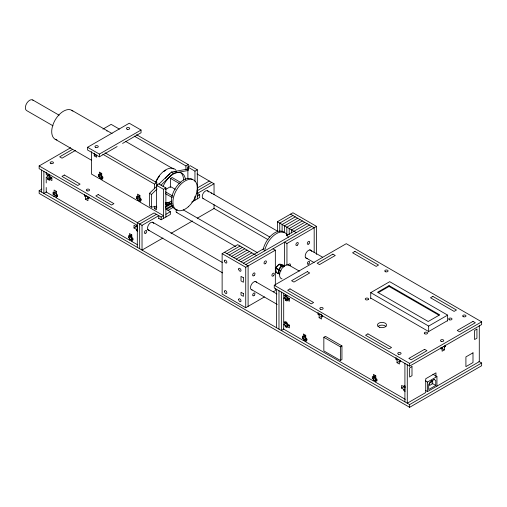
<?xml version="1.0" encoding="UTF-8"?>
<svg xmlns="http://www.w3.org/2000/svg" width="507" height="507" viewBox="0 0 507 507"><rect width="100%" height="100%" fill="white"/><g stroke="black" fill="none" stroke-linecap="round" stroke-linejoin="round"><path stroke-width="0.76" d="M306.925 339.379L305.746 340.058L305.746 341.876L373.342 380.903L375.7 379.54L375.7 377.721L373.342 379.084L372.315 378.495L372.315 376.492L373.342 377.081L373.431 374.413L375.795 375.776L375.795 378.501L376.815 379.09L376.815 381.093L375.795 380.497L375.795 382.316L405.308 399.358M275.992 270.706L275.992 270.871M279.693 274.084C276.239 271.6 280.409 264.85 284.68 265.966L282.101 264.477L279.065 264.261L276.549 266.948L275.631 270.054L275.96 272.265L278.603 273.818L275.916 272.17M284.307 266.105C279.991 264.052 278.793 270.706 278.495 273.66M156.745 206.21L151.473 207.167L149.508 206.032L149.508 193.306L156.79 186.227M159.027 184.047L171.347 172.063L188.667 168.913M151.473 207.167L151.473 194.447L157.075 188.997M160.998 185.182L173.318 173.204L188.376 170.46M137.308 225.342L39.147 168.673L39.147 165.941L70.695 147.727M102.927 129.12L111.16 124.367L119.341 129.089M72.488 149.419L59.674 156.821L62.031 158.184L75.524 150.395M117.136 146.567L99.372 156.821L87.565 150.002L87.565 147.277L129.241 123.22L141.047 130.033L141.047 132.758L122.599 143.411M46.226 172.304L46.226 174.579L47.804 175.485L48.983 174.807M46.226 182.957L46.226 177.304L48.59 175.942L51.898 177.849L51.898 180.574L49.534 179.212L49.534 180.391L47.804 179.396L47.804 178.21L50.161 176.848L50.161 178.033L47.804 179.396M49.534 179.212L51.898 177.849M94.258 153.139L94.258 155.864L96.026 154.844M87.565 147.277L99.372 154.096L141.047 130.033M478.912 361.428L481.65 363.006L481.65 365.731L409.637 407.311L39.147 193.408L39.147 190.683L41.891 189.098M46.492 191.893L43.868 193.408L43.868 171.398M53.077 194.181L55.44 192.818L56.461 193.408L54.097 194.77L53.077 194.181L53.077 192.185L54.097 192.774L56.461 191.412L56.461 195.227L54.097 196.589L46.226 192.045L46.226 187.501M128.417 237.675L130.774 236.313L131.801 236.908L129.437 238.271L128.417 237.675L128.417 235.679L129.437 236.268L129.437 233.543L131.801 234.906L131.801 238.721L129.437 240.084L56.461 197.952L56.461 196.133L57.64 195.455M98.352 176.221L100.709 174.858L101.736 175.454L99.372 176.816L98.352 176.221L98.352 174.224L99.372 174.814L101.736 173.451L101.736 177.266L99.372 178.629L91.501 174.085L91.501 151.606M136.522 198.262L138.88 196.9L139.907 197.489L137.543 198.852L136.522 198.262L136.522 196.26L137.543 196.855L137.543 194.124L139.907 195.487L139.907 199.308L137.543 200.671L101.736 179.998L101.736 178.179L102.915 177.494M84.561 194.644L84.561 195.981L85.74 195.296M84.561 195.981L85.582 196.57L86.76 195.886M87.945 196.57L87.945 200.658L85.582 199.295L89.124 197.255M102.744 154.223L154.464 184.085L156.828 182.723L156.828 186.677M134.184 136.066L185.911 165.928L188.268 164.566L188.268 169.319M154.464 206.248L154.464 208.624L156.435 209.759L156.435 185.22L158.792 183.857L165.878 187.945L165.878 217.028M187.875 178.749L187.875 167.069L190.239 165.7L197.318 169.794L197.318 198.877M137.543 196.855L139.907 195.487M170.561 187.514L170.561 178.426L172.133 177.52L180.948 182.602M137.308 247.359L137.308 222.617L154.071 212.94L161.156 217.028L163.514 215.665L139.907 202.033L139.907 200.214L141.085 199.536M156.435 185.22L163.514 189.307L165.878 187.945M187.875 167.069L194.961 171.157L197.318 169.794M165.409 189.58L170.561 186.608L175.308 189.345M154.464 208.624L156.828 207.262M165.288 206.463L171.309 202.99M197.28 187.989L209.321 181.037M165.396 207.312L172.139 203.415M156.435 214.303L139.666 223.98L139.666 248.722M172.329 205.126L165.643 208.985L170.365 211.711L170.365 214.436L161.156 219.753L158.577 218.27M196.963 190.898L211.685 182.406M137.543 228.663L136.364 229.341L134 227.979L137.543 225.932M166.429 209.442L172.45 205.962M39.147 165.941L142.03 225.342L158.792 215.665L158.792 218.39M168.001 210.348L173.356 207.262M197.318 193.421L214.043 183.768L214.043 194.587M136.364 229.341L136.364 230.527L137.543 229.842M165.878 214.303L170.365 211.711M197.318 196.146L199.682 194.783L199.682 197.515L191.728 202.103M129.437 236.268L131.801 234.906M137.701 244.856L131.801 241.452L131.801 239.634L132.98 238.949M162.905 238.03L142.03 250.084L142.03 225.342M171.005 233.359L192.489 220.951M197.28 218.187L214.043 208.504L214.043 204.638M264.445 296.925L245.737 307.724L222.129 294.092L222.129 253.639L237.669 244.666L256.555 255.572M277.392 231.991L277.392 221.736L292.932 212.763L316.545 226.395L316.545 254.4M226.851 253.639L240.026 246.034M292.932 215.488L279.75 223.099L279.75 231.775M229.208 255.002L242.39 247.397M295.289 216.85L282.114 224.462L282.114 232.238M231.572 256.365L244.748 248.76M297.653 218.213L284.478 225.824L284.478 232.827M233.936 257.727L247.112 250.122M300.017 219.575L286.835 227.187L286.835 235.742M236.294 259.096L249.476 251.485M302.375 220.944L289.199 228.549L289.199 234.773M238.658 260.459L251.833 252.847M304.739 222.307L291.557 229.912L291.557 233.024M241.015 261.821L264.014 248.544M286.461 235.578L307.096 223.669M243.379 263.184L309.46 225.032M245.737 264.546L311.818 226.395M222.129 253.639L245.737 267.271L275.339 250.185L275.339 285.188M284.579 266.238L284.579 242.118L286.943 243.48L316.545 226.395M274.262 285.257L346.275 243.683L481.65 321.837L481.65 324.562L409.637 366.143L274.262 287.982L274.262 285.257L409.637 363.411L481.65 321.837M273.298 291.817L275.339 290.638L275.339 288.299M283.705 293.211L283.705 295.258L285.283 296.164L286.461 295.48M286.461 322.11L285.283 322.794L283.705 321.882L283.705 297.983L286.068 296.62L289.377 298.528L289.377 301.253L287.013 299.891L287.013 301.069L285.283 300.074L285.283 298.889L287.64 297.527L287.64 298.705L285.283 300.074M287.013 299.891L289.377 298.528M281.347 292.076L281.347 330.52L283.705 329.151L283.705 324.607L286.068 323.244L289.377 325.152L289.377 327.883L287.013 326.521L287.013 327.699L285.283 326.698L285.283 325.519L287.64 324.157L287.64 325.336L285.283 326.698M287.013 326.521L289.377 325.152M318.098 312.388L318.098 314.384L319.283 313.706M318.098 314.384L319.125 314.974L320.893 313.953M321.482 314.296L321.482 319.068L319.125 317.699L322.667 315.658M370.731 298.579L370.731 292.634L389.699 281.683L447.63 315.126L447.63 321.07M389.072 285.612L377.55 292.266L428.187 321.501L439.708 314.853L389.072 285.612L389.072 286.436L439.024 315.272M378.228 292.691L389.072 286.436M302.362 338.106L304.72 336.743L305.746 337.332L303.382 338.695L302.362 338.106L302.362 336.103L303.382 336.699L305.746 335.336L305.746 339.151L303.382 340.514L283.394 328.973M323.846 337.282L325.418 336.369L341.946 345.913L341.946 359.545L340.374 360.458L323.846 350.914L323.846 337.282L340.374 346.826L341.946 345.913M370.731 292.634L428.662 326.077L447.63 315.126M447.63 320.576L428.662 331.527L370.731 298.084M396.018 357.372L396.018 359.368L397.196 358.69M396.018 359.368L397.044 359.964L398.223 359.279M399.402 359.964L399.402 364.051L397.044 362.689L400.587 360.642M373.342 377.081L375.7 375.719M372.315 378.495L374.679 377.132L375.7 377.721M375.795 380.497L376.974 379.819M442.098 348.486L441.077 349.076L441.077 347.745M443.283 346.446L444.462 347.124L445.488 346.534L445.488 345.204M444.462 347.124L444.462 349.849L442.098 351.212L442.098 347.124M405.15 388.818L403.971 389.496L401.607 388.134L405.15 386.087M403.971 389.496L403.971 390.682L405.15 389.997M425.487 380.884L427.502 382.044L436.945 376.593L436.945 386.138M434.188 379.547L430.253 381.815L428.681 384.547L428.681 389.541L435.767 385.453L435.767 380.453L433.853 379.35M432.693 381.41L429.549 383.229L429.549 385.497L432.693 383.679L432.693 381.41L431.368 380.643M425.506 390.434L427.502 391.588L479.286 361.643L479.286 325.551M39.147 190.683L409.637 404.586L481.65 363.006M166.074 203.015L169.839 202.331M165.783 204.562L170.301 203.738M276.023 272.329L276.549 272.272M290.568 214.125L314.182 227.757L314.182 252.651M136.548 134.704L188.268 164.566M197.052 173.958L214.043 183.768M277.392 221.736L296.278 232.637M71.867 110.349L112.117 133.582M125.755 141.459L173.502 169.027M207.293 190.638L277.633 231.249M309.726 249.78L322.706 257.271M171.347 172.063L173.318 173.204M197.103 193.3L199.682 194.783M170.561 178.426L180.048 183.902M32.74 99.968L59.135 115.209M202.838 198.351L269.762 236.991M305.277 257.493L314.156 262.62M213.884 208.415L267.988 239.646M444.303 345.85L445.488 346.534M272.975 248.823L275.339 250.185M105.101 152.861L156.828 182.723M440.919 347.808L444.462 349.849M53.013 125.812L26.617 110.57A6.122 3.536 -60 0 1 27.042 102.826A6.122 3.536 -60 0 1 33.43 100.608M165.51 191.868L172.963 196.171M165.51 193.687L172.285 197.597M299.364 271.137L289.186 265.262A7.789 4.5 -60 0 0 280.897 270.136A7.789 4.5 -60 0 0 282.057 278.939M94.258 155.864L96.615 157.227L96.615 155.186M279.173 264.21L281.753 265.7M282.323 266.029L283.609 266.777M278.958 264.337L281.531 265.826M282.101 266.156L283.394 266.904M183.223 209.854L257.752 252.879M149.508 193.306L151.473 194.447M55.174 139.267L91.323 160.136M165.326 204.01L168.045 205.576M276.023 267.981L278.603 269.471M281.106 270.915L279.173 269.8A4.455 2.573 -60 0 1 284.154 266.2M275.916 268.266L278.495 269.756M279.065 270.085L280.352 270.827M176.335 212.306L235.825 246.649M101.736 173.451L99.372 172.088L99.372 174.814M101.736 176.176L102.756 176.766L102.756 178.768L101.736 178.179M139.907 198.218L140.927 198.807L140.927 200.804L139.907 200.214M224.487 252.277L248.1 265.909L248.1 306.361M432.921 374.267L436.945 376.593M321.482 316.336L322.509 316.932L322.509 315.595M399.402 361.326L400.429 361.916L400.429 360.585M287.64 298.705L288.794 299.377M431.932 383.241L435.767 385.453M152.613 222.205L222.269 262.423M255.053 281.347L276.904 293.965M283.705 297.983L285.283 298.889M147.48 229.525L222.598 272.893M251.282 289.453L277.234 304.441M137.517 226.103L136.364 225.438L136.364 226.616M87.945 197.933L88.966 198.522L88.966 197.191M137.543 227.301L134 225.254L134 227.979M50.161 178.033L51.321 178.698M46.226 177.304L47.804 178.21M136.364 230.527L137.517 231.192M405.125 386.258L403.971 385.593L403.971 386.771M403.699 386.568L405.061 387.361M405.15 387.449L401.607 385.409L401.607 388.134M403.971 390.682L405.125 391.347M56.461 191.412L54.097 190.049L54.097 192.774M305.746 335.336L303.382 333.967L303.382 336.699M287.64 325.336L288.794 326.001M283.705 324.607L285.283 325.519M56.461 194.137L57.481 194.726L57.481 196.729L56.461 196.133M131.801 237.631L132.821 238.22L132.821 240.223L131.801 239.634M305.746 338.061L306.767 338.651L306.767 340.647L305.746 340.058M435.963 376.682L435.963 372.841L425.728 378.748L425.728 392.564L407.273 403.223L407.273 364.78M428.662 326.077L428.662 332.022M427.502 382.044L427.502 391.588M409.637 363.411L409.637 366.143M409.637 404.586L409.637 407.311M404.916 363.411L404.916 401.855M397.044 359.964L397.044 362.689M374.679 375.795L374.679 377.132M373.342 379.084L373.342 380.903M340.374 346.826L340.374 360.458M321.958 315.126L321.958 316.698M319.125 314.974L319.125 317.699M304.72 335.406L304.72 336.743M303.382 338.695L303.382 340.514M287.013 297.165L287.013 295.98L285.283 294.979L285.283 296.164M287.013 323.789L287.013 322.61L285.283 321.609L285.283 322.794M286.943 243.48L286.943 265.262M278.983 290.707L278.983 329.151M276.626 289.345L276.626 327.788M245.737 267.271L245.737 307.724M194.961 171.157L194.961 181.373M194.961 196.31L194.961 200.24M185.911 165.928L185.911 169.889M163.514 189.307L163.514 218.39M161.156 217.028L161.156 219.753M154.464 184.085L154.464 188.832M138.88 195.563L138.88 196.9M137.543 198.852L137.543 200.671M130.774 234.982L130.774 236.313M129.437 238.271L129.437 240.084M100.709 173.527L100.709 174.858M99.372 154.096L99.372 156.821M99.372 176.816L99.372 178.629M85.582 196.57L85.582 199.295M54.097 194.77L54.097 196.589M49.534 176.487L49.534 175.302L47.804 174.307L47.804 175.485M41.504 170.035L41.504 192.045M378.038 326.438A4.563 2.636 0 0 1 385.941 326.438M286.03 295.277A1.61 0.932 -60 0 1 284.452 297.406A1.61 0.932 -60 0 1 284.078 295.473M286.03 322.262A1.667 0.963 -60 0 1 284.167 324.062A1.667 0.963 -60 0 1 284.3 321.723M276.055 271.625A4.455 2.573 -60 0 1 276.866 266.46A4.455 2.573 -60 0 1 281.005 264.381M279.199 273.444A4.455 2.573 -60 0 1 278.888 270.871M306.177 341.445A1.667 0.963 0 0 1 304.13 340.267A1.667 0.963 0 0 1 306.925 339.829M132.232 241.015A1.667 0.963 0 0 1 130.185 239.836A1.667 0.963 0 0 1 132.98 239.405M56.461 197.553A1.667 0.963 0 0 1 54.921 196.222A1.667 0.963 0 0 1 57.64 195.911M375.795 381.917A1.667 0.963 0 0 1 374.248 380.586A1.667 0.963 0 0 1 376.974 380.275M211.096 192.926A1.667 0.963 -60 0 1 211.641 193.433M203.801 198.731A4.455 2.573 -60 0 1 203.459 192.901A4.455 2.573 -60 0 1 208.415 191.982M149.128 230.298A4.455 2.573 -60 0 1 148.779 224.468A4.455 2.573 -60 0 1 153.741 223.549M177.051 212.61A2.782 1.61 -60 0 1 176.335 209.923M252.15 290.029A4.677 2.7 -60 0 1 251.466 284.421A4.677 2.7 -60 0 1 256.662 282.209M288.172 265.275A1.667 0.963 -60 0 1 289.915 263.868A1.667 0.963 -60 0 1 290.029 265.852M307.622 258.38A4.677 2.7 -60 0 1 306.146 252.854A4.677 2.7 -60 0 1 311.672 251.371M106.831 130.958A1.667 0.963 0 0 1 107.097 131.155M102.167 179.56A1.667 0.963 0 0 1 100.075 178.508A1.667 0.963 0 0 1 102.566 177.799M140.338 201.602A1.667 0.963 0 0 1 138.291 200.417A1.667 0.963 0 0 1 141.085 199.986M56.968 139.932A16.693 9.639 -60 0 1 54.902 120.463A16.693 9.639 -60 0 1 72.888 111.103M155.548 182.254A17.251 9.963 -60 0 1 175.986 170.2M179.972 172.12A17.251 9.963 -60 0 1 183.547 180.017M171.347 201.146A17.251 9.963 -60 0 1 165.25 202.781M165.25 178.382A17.251 9.963 -60 0 1 170.073 173.787M174.503 171.632A17.251 9.963 -60 0 1 176.747 171.309M156.169 181.645A16.693 9.639 -60 0 1 157.493 179.06M157.861 178.439A16.693 9.639 -60 0 1 159.496 176.043M163.989 171.48A16.693 9.639 -60 0 1 165.84 170.244M177.45 209.822A17.251 9.963 -60 0 1 173.869 191.114A17.251 9.963 -60 0 1 192.172 179.161M163.026 186.57A17.251 9.963 -60 0 1 176.113 172.868A17.251 9.963 -60 0 1 185.448 179.719M171.404 203.212A17.251 9.963 -60 0 1 165.269 203.427M263.063 249.97A17.251 9.963 -60 0 1 272.462 234.373A17.251 9.963 -60 0 1 284.522 232.65M264.635 250.883A17.251 9.963 -60 0 1 276.416 233.638A17.251 9.963 -60 0 1 288.204 237.276M368.532 299.263L367.347 299.948A1.667 0.963 0 0 1 365.255 299.098A1.667 0.963 0 0 1 367.062 298.053A1.667 0.963 0 0 1 368.532 299.263M64.332 175.029L61.968 176.398L77.71 185.486L80.074 184.117L64.332 175.029M98.174 194.574L95.81 195.936L111.553 205.024L113.917 203.662L98.174 194.574M332.896 254.134L317.154 263.222L319.518 264.584L335.26 255.496L332.896 254.134M307.318 271.625L291.576 280.713L293.94 282.076L309.682 272.988L307.318 271.625M290.004 288.895L287.64 290.257L311.254 303.889L313.618 302.527L290.004 288.895M354.938 251.402L352.574 252.771L376.188 266.403L378.545 265.034L354.938 251.402M367.924 333.879L365.56 335.241L389.173 348.873L391.531 347.51L367.924 333.879M432.851 296.392L430.494 297.755L454.101 311.387L456.465 310.024L432.851 296.392M424.587 349.329L408.845 358.417L411.209 359.78L426.951 350.692L424.587 349.329M472.993 321.381L457.251 330.469L459.615 331.832L475.351 322.744L472.993 321.381M411.995 366.593L409.637 367.962L409.637 377.05L411.995 375.681L411.995 366.593M476.929 329.106L474.565 330.469L474.565 339.557L476.929 338.194L476.929 329.106M472.993 352.828L465.908 356.915L465.908 366.643L472.993 362.549L472.993 352.828M243.379 277.722L241.015 276.359L241.015 280.903L243.379 282.266L243.379 277.722M243.379 293.635L241.015 292.273L241.015 295.004L243.379 296.367L243.379 293.635M424.765 333.777A1.667 0.963 0 0 0 427.559 333.346A1.667 0.963 0 0 0 425.512 332.167A1.667 0.963 0 0 0 424.765 333.777M449.506 319.841A1.667 0.963 0 0 0 452.016 319.011A1.667 0.963 0 0 0 449.506 318.174A1.667 0.963 0 0 0 449.506 319.841M379.705 327.313A4.563 2.636 0 0 0 386.549 325.031A4.563 2.636 0 0 0 379.705 322.75A4.563 2.636 0 0 0 379.705 327.313M320.652 309.27A1.667 0.963 0 0 0 323.155 308.433A1.667 0.963 0 0 0 320.652 307.597A1.667 0.963 0 0 0 320.652 309.27M398.572 354.254A1.667 0.963 0 0 0 401.075 353.417A1.667 0.963 0 0 0 398.572 352.58A1.667 0.963 0 0 0 398.572 354.254M441.267 341.414A1.667 0.963 0 0 0 443.771 340.584A1.667 0.963 0 0 0 441.267 339.747A1.667 0.963 0 0 0 441.267 341.414M463.157 316.609A1.667 0.963 0 0 0 465.946 316.178A1.667 0.963 0 0 0 463.905 314.999A1.667 0.963 0 0 0 463.157 316.609M385.58 271.777A1.667 0.963 0 0 0 388.089 270.947A1.667 0.963 0 0 0 385.58 270.111A1.667 0.963 0 0 0 385.58 271.777M224.487 260.909A1.667 0.963 60 0 0 226.261 263.114A1.667 0.963 60 0 0 226.261 260.75A1.667 0.963 60 0 0 224.487 260.909M224.487 291.367A1.667 0.963 60 0 0 226.261 293.572A1.667 0.963 60 0 0 226.261 291.208A1.667 0.963 60 0 0 224.487 291.367M238.658 269.09A1.667 0.963 60 0 0 240.426 271.296A1.667 0.963 60 0 0 240.426 268.932A1.667 0.963 60 0 0 238.658 269.09M238.658 299.548A1.667 0.963 60 0 0 240.426 301.747A1.667 0.963 60 0 0 240.426 299.39A1.667 0.963 60 0 0 238.658 299.548M145.877 233.074A1.667 0.963 -60 0 0 146.409 230.489A1.667 0.963 -60 0 0 144.432 232.238A1.667 0.963 -60 0 0 145.877 233.074M254.096 295.505A1.61 0.932 -60 0 0 254.609 293.008A1.61 0.932 -60 0 0 252.701 294.7A1.61 0.932 -60 0 0 254.096 295.505M273.393 275.808A1.667 0.963 -60 0 0 273.919 273.222A1.667 0.963 -60 0 0 271.942 274.978A1.667 0.963 -60 0 0 273.393 275.808M254.108 275.548A1.667 0.963 -60 0 0 254.634 272.962A1.667 0.963 -60 0 0 252.663 274.718A1.667 0.963 -60 0 0 254.108 275.548M265.522 263.532A1.667 0.963 -60 0 0 266.048 260.947A1.667 0.963 -60 0 0 264.071 262.696A1.667 0.963 -60 0 0 265.522 263.532M297.375 245.141A1.667 0.963 -60 0 0 297.901 242.555A1.667 0.963 -60 0 0 295.93 244.304A1.667 0.963 -60 0 0 297.375 245.141M308.788 243.981A1.667 0.963 -60 0 0 309.314 241.395A1.667 0.963 -60 0 0 307.337 243.145A1.667 0.963 -60 0 0 308.788 243.981M308.776 263.938A1.61 0.932 -60 0 0 309.289 261.441A1.61 0.932 -60 0 0 307.381 263.133A1.61 0.932 -60 0 0 308.776 263.938M127.225 129.279A1.667 0.963 0 0 0 129.729 128.442A1.667 0.963 0 0 0 127.225 127.606A1.667 0.963 0 0 0 127.225 129.279M95.785 147.429A1.667 0.963 0 0 0 98.288 146.593A1.667 0.963 0 0 0 95.785 145.763A1.667 0.963 0 0 0 95.785 147.429M87.109 190.86A1.667 0.963 0 0 0 89.612 190.03A1.667 0.963 0 0 0 87.109 189.193A1.667 0.963 0 0 0 87.109 190.86M50.966 163.558A1.667 0.963 0 0 0 53.469 162.728A1.667 0.963 0 0 0 50.966 161.891A1.667 0.963 0 0 0 50.966 163.558M188.281 206.799A17.251 9.963 -60 0 0 193.75 180.074A17.251 9.963 -60 0 0 173.337 198.167A17.251 9.963 -60 0 0 188.281 206.799"/></g></svg>
